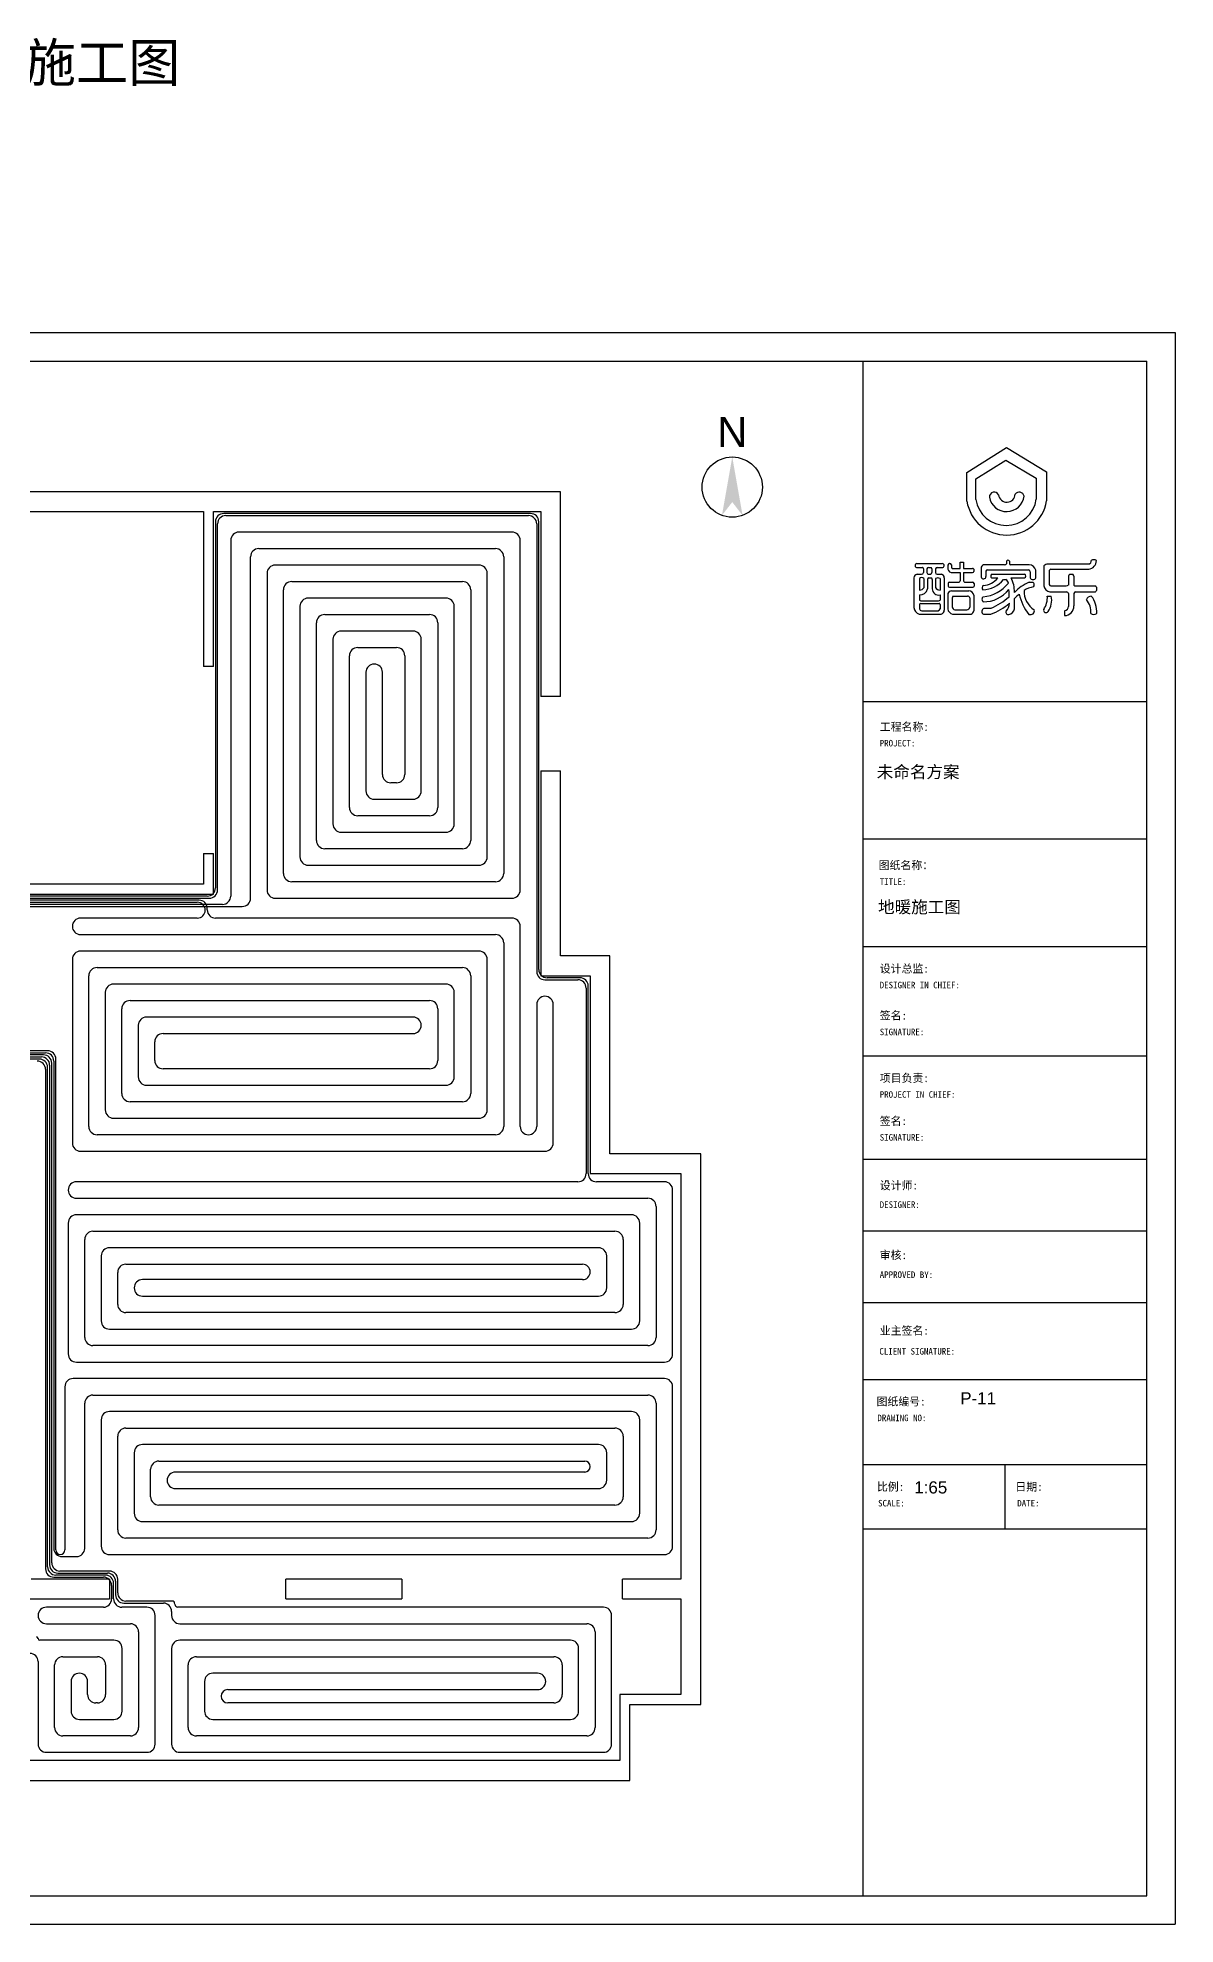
# Model space of a CAD drawing. Header units: inches. Extents: x 0 to 27300, y -27333 to -4451.
# Drawn here: x 13503 to 27300, y -27333 to -4451 of the extents above; entities that cross this region are included whole.
import ezdxf

# ---------------------------------------------------------------- set-up
doc = ezdxf.new("R2010")
doc.units = ezdxf.units.IN
doc.header["$MEASUREMENT"] = 0
for name, color, linetype in [('A2-建筑墙体', 255, 'Continuous'), ('P9-符号标注', 1, 'Continuous'), ('图框', 4, 'Continuous'), ('地暖管', 7, 'Continuous')]:
    doc.layers.add(name, color=color, linetype=linetype)
doc.styles.add('1dac53a31aeba2370b97106346818e54', font='', dxfattribs={"height": 43.198381})
doc.styles.add('1f488f4b2ef1b152d32ed8bb140b4ed1', font='', dxfattribs={"height": 43.198381})
doc.styles.add('2ee4a1918873d97d1977456be36b2fac', font='', dxfattribs={"height": 52.798021})
doc.styles.add('58c27925b294fd0c30aaffbcf10887a5', font='', dxfattribs={"height": 52.798021})
doc.styles.add('5d7050954b2bbd82e94d75c8334c1a07', font='', dxfattribs={"height": 52.798021})
doc.styles.add('6cdbe4c37f334f9b3f18b74c6616af9b', font='', dxfattribs={"height": 43.198381})
doc.styles.add('871ba157db02772189435026d6a1f12a', font='', dxfattribs={"height": 52.798021})
doc.styles.add('b55c54cd7af753c58a5ed410a0ddc4e6', font='', dxfattribs={"height": 43.198381})
doc.styles.add('DEFAULT_COMPASS_TEXT_STYLE13.239135297263294', font='', dxfattribs={"height": 198.587029})
doc.styles.add('eec79cf32286c9bcb9e9a0388136559f', font='', dxfattribs={"height": 43.198381})
doc.styles.add('fecaf8cb5bb26a9b40f5bfd342b1b301', font='', dxfattribs={"height": 52.798021})
doc.styles.add('LAYER_TEXT_STYLE_YELLOW_650_ZH', font='', dxfattribs={"height": 580.357143})
doc.styles.add('macro_bim_design_name_ZH', font='', dxfattribs={"height": 80.1})
doc.styles.add('macro_bim_page_name_ZH', font='', dxfattribs={"height": 80.1})
doc.styles.add('macro_bim_page_number', font='', dxfattribs={"height": 80.1})
doc.styles.add('macro_bim_view_ratio', font='', dxfattribs={"height": 80.1})
doc.styles.get('1dac53a31aeba2370b97106346818e54').set_extended_font_data('SimSun')
doc.styles.get('1f488f4b2ef1b152d32ed8bb140b4ed1').set_extended_font_data('SimSun')
doc.styles.get('2ee4a1918873d97d1977456be36b2fac').set_extended_font_data('SimSun')
doc.styles.get('58c27925b294fd0c30aaffbcf10887a5').set_extended_font_data('SimSun')
doc.styles.get('5d7050954b2bbd82e94d75c8334c1a07').set_extended_font_data('SimSun')
doc.styles.get('6cdbe4c37f334f9b3f18b74c6616af9b').set_extended_font_data('SimSun')
doc.styles.get('871ba157db02772189435026d6a1f12a').set_extended_font_data('SimSun')
doc.styles.get('b55c54cd7af753c58a5ed410a0ddc4e6').set_extended_font_data('SimSun')
doc.styles.get('DEFAULT_COMPASS_TEXT_STYLE13.239135297263294').set_extended_font_data('Arial')
doc.styles.get('eec79cf32286c9bcb9e9a0388136559f').set_extended_font_data('SimSun')
doc.styles.get('fecaf8cb5bb26a9b40f5bfd342b1b301').set_extended_font_data('SimSun')
doc.styles.get('LAYER_TEXT_STYLE_YELLOW_650_ZH').set_extended_font_data('SimSun')
doc.styles.get('macro_bim_design_name_ZH').set_extended_font_data('SimSun')
doc.styles.get('macro_bim_page_name_ZH').set_extended_font_data('SimSun')
doc.styles.get('macro_bim_page_number').set_extended_font_data('Arial')
doc.styles.get('macro_bim_view_ratio').set_extended_font_data('Arial')

# ---------------------------------------------------------------- blocks, each defined once
blk = doc.blocks.new('1017054')
at = {"layer": '图框', "linetype": 'Continuous'}
for p, q in [((0.6, -8420), (11879.4, -8420)), ((0.6, -16820), (0.6, -8420)), ((11879.4, -8420), (11879.4, -16820)), ((150.6, -16670), (150.6, -8570)), ((155.4, -8570), (11729.4, -8570)), ((10229.5, -8570), (10229.5, -16670)), ((11729.4, -16670), (11729.4, -8570)), ((10779.5, -9157.8), (10989, -9025.4)), ((10989, -9025.4), (11199.7, -9154.6)), ((10779.5, -9309.1), (10779.5, -9157.8)), ((10827.1, -9190.6), (10985.9, -9092.1)), ((10985.9, -9092.1), (11145.7, -9187.4)), ((11199.7, -9154.6), (11199.7, -9308.1)), ((10827.1, -9300.7), (10827.1, -9190.6)), ((11145.7, -9187.4), (11145.7, -9298.5)), ((10516, -9638.2), (10649.4, -9638.2)), ((10679, -9646.9), (10679, -9668.4)), ((10698.5, -9645.8), (10698.5, -9659.9)), ((10743.9, -9664.3), (10743.9, -9631.6)), ((10743.9, -9631.6), (10761.1, -9631.6)), ((10761.1, -9631.6), (10761.1, -9664.3)), ((10978.7, -9644.7), (10871.7, -9644.7)), ((10987.8, -9625.8), (10987.8, -9639.2)), ((11005, -9625.8), (11005, -9639.2)), ((11108.5, -9644.7), (11010.5, -9644.7)), ((11185.8, -9651.3), (11185.8, -9755.9)), ((11423.8, -9641.2), (11208.3, -9641.2)), ((10500, -9714), (10500, -9870.6)), ((10516.5, -9694.8), (10539.6, -9694.8)), ((10517.5, -9659.8), (10542.9, -9659.8)), ((10529.4, -9718.3), (10529.4, -9778.2)), ((10550.4, -9666.9), (10550.4, -9686.3)), ((10553.1, -9717.5), (10553.1, -9764.5)), ((10568.9, -9666.9), (10568.9, -9686.3)), ((10572.1, -9722), (10572.1, -9772.4)), ((10578.3, -9659.6), (10588.4, -9659.6)), ((10578.3, -9694.8), (10588.4, -9694.8)), ((10578.3, -9714.4), (10588.4, -9714.4)), ((10593.9, -9666.9), (10593.9, -9686.3)), ((10596.3, -9722), (10596.3, -9772.4)), ((10613.6, -9666.9), (10613.6, -9686.3)), ((10614.5, -9717.5), (10614.5, -9764.5)), ((10621.8, -9694.8), (10644.9, -9694.8)), ((10622.9, -9659.8), (10647.9, -9659.8)), ((10637.7, -9718.3), (10637.7, -9778.2)), ((10660.1, -9714), (10660.1, -9884.4)), ((10680.2, -9743.1), (10680.2, -9757.9)), ((10686.9, -9736.4), (10739.1, -9736.4)), ((10704.1, -9686.4), (10743.9, -9686.4)), ((10704.3, -9664.3), (10743.9, -9664.3)), ((10743.9, -9686.4), (10743.9, -9730)), ((10761.1, -9664.3), (10809.3, -9664.3)), ((10761.1, -9685.6), (10809.8, -9685.6)), ((10761.1, -9685.6), (10761.1, -9730.2)), ((10766.4, -9736.4), (10808.7, -9736.4)), ((10816.5, -9668.6), (10816.5, -9680.6)), ((10817.3, -9743.3), (10817.3, -9757.7)), ((10855.3, -9657.7), (10855.3, -9708.4)), ((10880.1, -9678.8), (10880.1, -9706.5)), ((10887.5, -9672), (11104.9, -9672)), ((10910.4, -9714.1), (10943, -9714.1)), ((10912.3, -9694.7), (11083.7, -9694.7)), ((10973.1, -9723), (10985.5, -9723)), ((11012.4, -9714.1), (11083.9, -9714.1)), ((11107.6, -9737.1), (11127, -9737.1)), ((11113.3, -9682.5), (11113.3, -9713.5)), ((11143.8, -9714.1), (11143.8, -9674.1)), ((11213, -9677.6), (11213, -9748.9)), ((11222.8, -9756.7), (11303.9, -9756.7)), ((11223.1, -9668.1), (11422.3, -9668.1)), ((11314.9, -9705.6), (11314.9, -9751.8)), ((11322.9, -9694.6), (11339.5, -9694.6)), ((11344.4, -9705.7), (11344.4, -9752.1)), ((11354.5, -9757), (11454.4, -9757)), ((10529.4, -9804.4), (10529.4, -9831)), ((10529.4, -9853.9), (10529.4, -9876.8)), ((10535.8, -9849.4), (10633.5, -9849.4)), ((10537.1, -9834.6), (10630, -9834.6)), ((10637.7, -9804.4), (10637.7, -9831)), ((10637.7, -9853.9), (10637.7, -9876.8)), ((10678.1, -9795.8), (10678.1, -9878.3)), ((10687.1, -9763.1), (10811.6, -9763.1)), ((10698.5, -9782.5), (10789.7, -9782.5)), ((10701.9, -9821.1), (10701.9, -9867.3)), ((10706.1, -9809.8), (10782.9, -9809.8)), ((10795, -9819.6), (10795, -9869.2)), ((10815.4, -9806), (10815.4, -9888.1)), ((11031, -9876.9), (11031, -9822.5)), ((11203.9, -9809.9), (11224.6, -9809.9)), ((11218.2, -9787.6), (11305.1, -9787.6)), ((11316.4, -9796.6), (11316.4, -9864.4)), ((11343.9, -9796.4), (11343.9, -9861.9)), ((11352.4, -9787.6), (11454.7, -9787.6)), ((11462.8, -9763.9), (11462.8, -9780.4)), ((10528.2, -9905.3), (10643.9, -9905.3)), ((10541, -9887.2), (10629.8, -9887.2)), ((10704.2, -9905.1), (10801.8, -9905.1)), ((10715.6, -9882.4), (10779.9, -9882.4)), ((10867.5, -9906.4), (10905, -9906.4)), ((10907.3, -9874.9), (10869.2, -9874.9)), ((11295.1, -9888.3), (11295.1, -9912.6)), ((11729.4, -10367.6), (10229.5, -10367.6)), ((10229.5, -11091), (11729.4, -11091)), ((10229.5, -11659.7), (11729.4, -11659.7)), ((10229.5, -12237.2), (11729.4, -12237.2)), ((10229.5, -12781.3), (11729.4, -12781.3)), ((10229.5, -13160.2), (11729.4, -13160.2)), ((10229.5, -13539.2), (11729.4, -13539.2)), ((10229.5, -13944.1), (11729.4, -13944.1)), ((10229.5, -14394.1), (11729.4, -14394.1)), ((10979.4, -14394.1), (10979.4, -14733.7)), ((10229.5, -14733.7), (11729.4, -14733.7)), ((150.6, -16670), (11729.4, -16670)), ((0.6, -16820), (11879.4, -16820))]:
    blk.add_line(p, q, dxfattribs=at)
for centre, radius, start, end in [((10989.5, -9275.6), 212.7, 189.06326, 351.22537), ((10986.2, -9276.4), 161, 188.67877, 352.08264), ((10923.6, -9287.3), 25.6, 25.4217, 181.47552), ((10989.2, -9271.9), 92.6, 189.98711, 353.32388), ((10990.5, -9270.3), 44.2, 187.87552, 356.26453), ((11055.9, -9287.3), 25.6, 10.33016, 146.54958), ((10516.9, -9649), 10.8, 94.31777, 273.35043), ((10648.6, -9649), 10.8, 266.64957, 85.68223), ((10688.9, -9649), 10.2, 18.32617, 167.8205), ((10874, -9664.4), 19.8, 96.6007, 160.3597), ((10978.9, -9634.8), 9.89, 268.87418, 333.44443), ((10996.4, -9631.7), 10.4, 34.3448, 145.6552), ((11011.8, -9638), 6.85, 190.65553, 259.34445), ((11105.8, -9683.8), 39.2, 14.29939, 86.08947), ((11207.9, -9670.3), 29.1, 89.06215, 139.2711), ((11417.5, -9623), 45.4, 276.04296, 0.65613), ((11418.2, -9624.1), 18, 287.89719, 5.26145), ((11449.5, -9642.5), 24.2, 56.36841, 123.63158), ((10522.7, -9716.8), 22.9, 105.83975, 172.95766), ((10541.5, -9726.9), 14.9, 39.01448, 144.50691), ((10539.7, -9683.8), 11, 269.14342, 346.82722), ((10543.6, -9666.6), 6.82, 357.98129, 95.32506), ((10578, -9668.9), 9.33, 88.04288, 167.30389), ((10577.1, -9686.7), 8.15, 177.11169, 278.98932), ((10580.1, -9722.1), 7.97, 102.506, 178.97522), ((10587.9, -9665.7), 6.14, 349.24252, 85.66618), ((10584.8, -9686.4), 9.14, 292.98911, 0.31258), ((10588.7, -9722), 7.62, 359.86447, 92.47381), ((10622.4, -9668.9), 9.02, 87.0265, 167.29825), ((10622.1, -9686.4), 8.43, 179.77374, 268.00348), ((10625.6, -9733.6), 19.5, 51.82613, 124.56226), ((10640.8, -9713.7), 19.4, 359.2366, 77.79726), ((10702.5, -9662), 24.4, 195.3683, 273.70917), ((10687.9, -9744.1), 7.75, 97.02299, 172.38785), ((10703.6, -9659.4), 5.04, 186.11292, 278.41232), ((10736.8, -9729.7), 7.12, 288.75772, 357.82544), ((10769.1, -9728.8), 8.1, 189.86636, 250.41756), ((10809.1, -9744.7), 8.27, 9.89262, 92.87217), ((10809.5, -9672.2), 7.85, 27.06586, 91.1627), ((10808.8, -9677.4), 8.28, 276.56808, 337.70407), ((10867.7, -9707.1), 12.5, 186.18703, 2.53611), ((10874.6, -9766.5), 14.8, 121.83917, 226.61217), ((10858.4, -9629.4), 148, 272.30258, 320.77209), ((10846, -9619.7), 195.6, 275.85745, 321.34119), ((10859.3, -9646.7), 107.5, 273.95236, 321.12869), ((10887.7, -9679.7), 7.63, 91.63091, 173.24155), ((10916.3, -9704.9), 10.9, 111.61272, 237.21278), ((10965.6, -9751), 34.4, 15.36733, 54.46764), ((10883.2, -9785), 147.4, 357.88465, 28.76708), ((11214.4, -9973.6), 259.6, 114.30819, 135.12674), ((11080.2, -9704.5), 10.3, 291.04973, 70.19579), ((11102.5, -9682.6), 10.8, 0.02101, 77.29861), ((11128.7, -9706.7), 16.8, 203.57852, 334.05096), ((11119.5, -9751.2), 16, 317.39698, 62.11168), ((11224.2, -9749.1), 39, 189.98938, 261.04294), ((11226.9, -9682.3), 14.7, 105.19199, 161.43864), ((11223.5, -9745.7), 11.1, 197.06299, 266.0296), ((11302.3, -9738.5), 18.3, 274.95343, 313.25104), ((11330.2, -9708.3), 15.5, 118.11695, 170.12964), ((11327.8, -9706.4), 16.6, 2.43148, 45.33025), ((11354.6, -9743.9), 13.1, 218.86043, 269.43164), ((11453.5, -9766.6), 9.65, 16.3888, 84.90044), ((10530.2, -9752), 26.2, 268.28604, 331.4678), ((10530.3, -9761.2), 43.2, 268.70709, 344.96225), ((10536.5, -9825.9), 8.72, 215.6619, 274.05521), ((10535.6, -9856), 6.59, 88.46243, 161.40648), ((10631.6, -9769.6), 35.4, 184.56529, 280.02182), ((10634.3, -9757.4), 21, 199.75555, 279.22992), ((10629.6, -9823.7), 10.9, 272.46893, 318.04303), ((10633.5, -9853.6), 4.23, 356.58331, 90.13579), ((10701.1, -9808.8), 26.4, 95.46915, 150.42928), ((10687.8, -9754.9), 8.21, 201.55894, 265.2478), ((10722.2, -9822.1), 20.2, 142.48921, 177.23819), ((10782.1, -9823.2), 13.4, 15.3429, 86.46938), ((10788.8, -9809.4), 26.9, 7.31535, 87.96974), ((10810.9, -9756.6), 6.48, 276.52054, 350.24731), ((10874.6, -9827.3), 15.7, 123.37817, 235.87286), ((10866.8, -9668.8), 171.6, 269.65518, 321.42886), ((10796.3, -9609.5), 316.2, 290.11771, 311.01816), ((10725, -9487.1), 428.5, 295.18491, 310.27374), ((10952.8, -9851), 51.1, 311.40309, 3.37904), ((10883.7, -9798.1), 119.4, 352.30381, 10.76487), ((11271.5, -10063.7), 340.6, 129.22598, 134.91631), ((11283.8, -9756.8), 231.7, 190.70569, 220.3029), ((11194.2, -9786.5), 112.8, 177.3231, 238.5217), ((11148.4, -9880.9), 120, 98.18986, 123.83833), ((11091.4, -9817.7), 112.8, 325.90021, 3.97691), ((11126.6, -9832.2), 100.5, 323.81286, 12.79996), ((11302.4, -9802.6), 15.2, 23.19769, 79.76546), ((11354, -9797.7), 10.2, 98.95345, 172.60139), ((11438, -9839.4), 29.6, 93.67776, 159.45251), ((11344.6, -9889.3), 89.2, 351.62787, 42.57758), ((11332.1, -9893.1), 133.1, 356.08577, 38.6706), ((11455.1, -9779.9), 7.71, 266.93219, 356.95544), ((10539.4, -9867.4), 39.5, 184.54605, 253.58766), ((10540.3, -9876.3), 11, 182.87885, 273.35272), ((10627.2, -9877), 10.5, 284.46104, 1.14558), ((10638.4, -9884.3), 21.7, 284.70413, 359.86534), ((10711.5, -9872), 33.9, 190.68318, 257.6799), ((10719.3, -9865.3), 17.5, 186.44353, 257.53091), ((10778.4, -9865.5), 17, 275.00122, 347.37064), ((10798.7, -9888.7), 16.7, 280.69152, 1.98886), ((10876.2, -9891.1), 17.6, 113.26645, 240.43211), ((10998.2, -9895.2), 13, 153.43144, 282.69986), ((10986.7, -9864), 46.1, 288.01257, 343.66019), ((11115, -9887.3), 20.9, 247.69598, 13.05991), ((11196.8, -9885), 12.7, 161.60144, 329.06567), ((11296.4, -9865), 47.6, 268.32184, 3.75751), ((11290, -9862.4), 26.5, 281.04559, 355.65503), ((11448.7, -9874.7), 31.9, 240.08498, 300.52454)]:
    blk.add_arc(centre, radius, start, end, dxfattribs=at)
at = {"layer": '图框', "color": 255, "attachment_point": 1, "line_spacing_factor": 0.8}
for s, insert, char_height, style in [('工程名称:', (10319.5, -10479.1), 42.24, '871ba157db02772189435026d6a1f12a'), ('PROJECT:', (10319.5, -10569.3), 34.56, '1f488f4b2ef1b152d32ed8bb140b4ed1'), ('图纸名称：', (10313.6, -11209.7), 42.24, '58c27925b294fd0c30aaffbcf10887a5'), ('TITLE:', (10319.5, -11300), 34.56, '1f488f4b2ef1b152d32ed8bb140b4ed1'), ('设计总监:', (10319.5, -11755.4), 42.24, '5d7050954b2bbd82e94d75c8334c1a07'), ('DESIGNER IN CHIEF:', (10319.5, -11845.7), 34.559, '6cdbe4c37f334f9b3f18b74c6616af9b'), ('签名:', (10319.5, -12002.9), 42.24, '5d7050954b2bbd82e94d75c8334c1a07'), ('SIGNATURE:', (10319.5, -12093.2), 34.56, '6cdbe4c37f334f9b3f18b74c6616af9b'), ('项目负责:', (10319.5, -12332.9), 42.24, '5d7050954b2bbd82e94d75c8334c1a07'), ('PROJECT IN CHIEF:', (10319.5, -12423.2), 34.559, 'b55c54cd7af753c58a5ed410a0ddc4e6'), ('签名:', (10319.5, -12559.4), 42.24, '2ee4a1918873d97d1977456be36b2fac'), ('SIGNATURE:', (10319.5, -12649.7), 34.56, '6cdbe4c37f334f9b3f18b74c6616af9b'), ('设计师:', (10319.5, -12899.4), 42.24, '2ee4a1918873d97d1977456be36b2fac'), ('DESIGNER:', (10319.5, -13004.5), 34.56, '6cdbe4c37f334f9b3f18b74c6616af9b'), ('审核:', (10319.5, -13267), 42.24, '2ee4a1918873d97d1977456be36b2fac'), ('APPROVED BY:', (10319.5, -13374.3), 34.559, 'eec79cf32286c9bcb9e9a0388136559f'), ('业主签名:', (10319.5, -13666), 42.24, 'fecaf8cb5bb26a9b40f5bfd342b1b301'), ('CLIENT SIGNATURE:', (10317.8, -13778.8), 34.559, '6cdbe4c37f334f9b3f18b74c6616af9b'), ('图纸编号:', (10302.5, -14039.8), 42.24, '2ee4a1918873d97d1977456be36b2fac'), ('DRAWING NO:', (10307.3, -14130.1), 34.559, '1dac53a31aeba2370b97106346818e54'), ('比例:', (10304.8, -14489.8), 42.24, '2ee4a1918873d97d1977456be36b2fac'), ('日期:', (11035.5, -14489.8), 42.24, '2ee4a1918873d97d1977456be36b2fac'), ('SCALE:', (10310.7, -14580.1), 34.56, '1f488f4b2ef1b152d32ed8bb140b4ed1'), ('DATE:', (11045.4, -14580.1), 34.56, '1f488f4b2ef1b152d32ed8bb140b4ed1')]:
    blk.add_mtext(s, dxfattribs=dict(at, insert=insert, char_height=char_height, style=style))

msp = doc.modelspace()

# ---------------------------------------------------------------- hatches: boundary and pattern name
at = {"layer": 'P9-符号标注'}
msp.add_hatch(color=0, dxfattribs=at).paths.add_polyline_path([(21927, -10083), (21802, -10244), (21927, -9536), (22052, -10244)], flags=0)

# ---------------------------------------------------------------- linework, layer by layer
at = {"layer": 'A2-建筑墙体', "color": 255, "linetype": 'Continuous'}
for p, q in [((19844, -9957), (11304, -9957)), ((19844, -10197), (19844, -9957)), ((11544, -10197), (15514, -10197)), ((15514, -10197), (15514, -12076)), ((15634, -10197), (19604, -10197)), ((15634, -12076), (15634, -10197)), ((19604, -10197), (19604, -12442)), ((19844, -12442), (19844, -10197)), ((15634, -12076), (15514, -12076)), ((15634, -12076), (15514, -12076)), ((19844, -12442), (19604, -12442)), ((19844, -12442), (19604, -12442)), ((19604, -13342), (19604, -15587)), ((19604, -13342), (19844, -13342)), ((19604, -13342), (19844, -13342)), ((19844, -15587), (19844, -13342)), ((15514, -14344), (15514, -14717)), ((15514, -14344), (15634, -14344)), ((15514, -14344), (15634, -14344)), ((15634, -14837), (15634, -14344)), ((11304, -14837), (15514, -14837)), ((15514, -14717), (11544, -14717)), ((15514, -14837), (15634, -14837)), ((19604, -15587), (19604, -15827)), ((20444, -15587), (19844, -15587)), ((20444, -15827), (20444, -15587)), ((19604, -15827), (20204, -15827)), ((20204, -15827), (20204, -18227)), ((20444, -17987), (20444, -15827)), ((21304, -17987), (20444, -17987)), ((21544, -17987), (21304, -17987)), ((21544, -24667), (21544, -17987)), ((20204, -18227), (20444, -18227)), ((20444, -18227), (21304, -18227)), ((21304, -18227), (21304, -23147)), ((14374, -23147), (13424, -23147)), ((14374, -23147), (14374, -23387)), ((14374, -23147), (14374, -23387)), ((17920, -23147), (16514, -23147)), ((16514, -23387), (16514, -23147)), ((16514, -23387), (16514, -23147)), ((17920, -23147), (17920, -23387)), ((17920, -23147), (17920, -23387)), ((21304, -23147), (20596, -23147)), ((20596, -23387), (20596, -23147)), ((20596, -23387), (20596, -23147)), ((13304, -23387), (14374, -23387)), ((16514, -23387), (17920, -23387)), ((20596, -23387), (21304, -23387)), ((21304, -23387), (21304, -24547)), ((20684, -24547), (20564, -24547)), ((20564, -24547), (20564, -25347)), ((21304, -24547), (20684, -24547)), ((20684, -25587), (20684, -24667)), ((20684, -24667), (21304, -24667)), ((21304, -24667), (21544, -24667)), ((20564, -25347), (13408, -25347)), ((13309, -25587), (20564, -25587)), ((20564, -25587), (20684, -25587))]:
    msp.add_line(p, q, dxfattribs=at)
at = {"layer": 'P9-符号标注', "color": 0, "linetype": 'Continuous'}
msp.add_circle((21927, -9901), 365, dxfattribs=at)
at = {"layer": '地暖管', "color": 242, "linetype": 'Continuous', "true_color": 0xbd002e}
for p, q in [((19480, -10222), (15759, -10222)), ((15784, -10247), (19455, -10247)), ((15659, -10322), (15659, -14762)), ((15684, -14787), (15684, -10347)), ((19255, -10447), (15944, -10447)), ((19555, -10347), (19555, -15777)), ((19580, -15752), (19580, -10322)), ((15844, -10547), (15844, -14862)), ((16084, -14887), (16084, -10747)), ((16184, -10647), (19055, -10647)), ((19155, -10747), (19155, -14587)), ((19355, -14787), (19355, -10547)), ((16284, -10947), (16284, -14787)), ((18855, -10847), (16384, -10847)), ((18955, -14387), (18955, -10947)), ((16484, -14587), (16484, -11147)), ((16584, -11047), (18655, -11047)), ((18755, -11147), (18755, -14187)), ((16684, -11347), (16684, -14387)), ((18455, -11247), (16784, -11247)), ((18555, -13987), (18555, -11347)), ((16884, -14187), (16884, -11547)), ((16984, -11447), (18255, -11447)), ((18055, -11647), (17184, -11647)), ((18355, -11547), (18355, -13787)), ((17084, -11747), (17084, -13987)), ((17384, -11847), (17855, -11847)), ((18155, -13587), (18155, -11747)), ((17284, -13787), (17284, -11947)), ((17955, -11947), (17955, -13387)), ((17484, -12147), (17484, -13587)), ((17684, -13387), (17684, -12147)), ((17855, -13487), (17784, -13487)), ((17584, -13687), (18055, -13687)), ((18255, -13887), (17384, -13887)), ((17184, -14087), (18455, -14087)), ((18655, -14287), (16984, -14287)), ((16784, -14487), (18855, -14487)), ((15559, -14862), (11380, -14862)), ((19055, -14687), (16584, -14687)), ((11255, -14987), (15984, -14987)), ((15744, -14962), (11280, -14962)), ((11305, -14937), (15439, -14937)), ((15460, -14912), (11330, -14912)), ((11355, -14887), (15584, -14887)), ((15560, -15029), (15560, -15012)), ((16384, -14887), (19255, -14887)), ((15439, -15129), (14023, -15129)), ((14023, -15329), (19055, -15329)), ((19255, -15129), (15660, -15129)), ((19355, -17656), (19355, -15229)), ((18855, -15529), (14023, -15529)), ((19155, -15429), (19155, -17656)), ((13923, -15629), (13923, -17856)), ((14223, -15729), (18655, -15729)), ((18955, -17456), (18955, -15629)), ((14123, -17656), (14123, -15829)), ((18455, -15929), (14423, -15929)), ((18755, -15829), (18755, -17256)), ((19655, -15877), (20055, -15877)), ((20080, -15852), (19680, -15852)), ((20155, -15977), (20155, -18227)), ((20180, -18227), (20180, -15952)), ((14323, -16029), (14323, -17456)), ((14523, -17256), (14523, -16229)), ((14623, -16129), (18255, -16129)), ((18355, -16229), (18355, -16856)), ((18555, -17056), (18555, -16029)), ((19555, -16177), (19555, -17656)), ((19755, -17856), (19755, -16177)), ((14723, -16429), (14723, -17056)), ((18055, -16329), (14823, -16329)), ((14923, -16856), (14923, -16629)), ((15023, -16529), (18055, -16529)), ((13523, -16838), (3624, -16838)), ((3649, -16813), (13548, -16813)), ((13573, -16788), (3674, -16788)), ((3699, -16763), (13598, -16763)), ((13623, -16738), (3724, -16738)), ((13648, -16913), (13648, -22973)), ((13673, -22948), (13673, -16888)), ((13698, -16863), (13698, -22773)), ((13723, -22793), (13723, -16838)), ((13598, -16963), (13598, -23022)), ((13623, -22997), (13623, -16938)), ((14823, -17156), (18455, -17156)), ((18255, -16956), (15023, -16956)), ((18655, -17356), (14623, -17356)), ((14423, -17556), (18855, -17556)), ((19055, -17756), (14223, -17756)), ((14023, -17956), (19655, -17956)), ((20055, -18327), (13973, -18327)), ((13973, -18527), (20904, -18527)), ((21104, -18327), (20280, -18327)), ((21204, -20414), (21204, -18427)), ((20704, -18727), (13973, -18727)), ((21004, -18627), (21004, -20214)), ((13873, -18827), (13873, -20414)), ((14173, -18927), (20504, -18927)), ((20804, -20014), (20804, -18827)), ((14073, -20214), (14073, -19027)), ((20304, -19127), (14373, -19127)), ((20604, -19027), (20604, -19814)), ((14273, -19227), (14273, -20014)), ((14473, -19814), (14473, -19427)), ((14573, -19327), (20111, -19327)), ((20204, -19420), (20204, -19421)), ((20404, -19614), (20404, -19227)), ((20111, -19514), (14773, -19514)), ((14773, -19714), (20304, -19714)), ((14373, -20114), (20704, -20114)), ((20504, -19914), (14573, -19914)), ((20904, -20314), (14173, -20314)), ((13973, -20514), (21104, -20514)), ((13833, -20814), (13833, -22793)), ((21104, -20714), (13933, -20714)), ((21204, -22748), (21204, -20814)), ((14073, -22773), (14073, -21014)), ((14173, -20914), (20904, -20914)), ((21004, -21014), (21004, -22548)), ((14273, -21214), (14273, -22748)), ((20704, -21114), (14373, -21114)), ((20804, -22348), (20804, -21214)), ((14473, -22548), (14473, -21414)), ((14573, -21314), (20504, -21314)), ((20604, -21414), (20604, -22148)), ((14673, -21614), (14673, -22348)), ((20304, -21514), (14773, -21514)), ((14973, -21714), (20138, -21714)), ((20404, -21948), (20404, -21614)), ((14873, -22148), (14873, -21814)), ((20138, -21848), (15173, -21848)), ((20204, -21780), (20204, -21782)), ((15173, -22048), (20304, -22048)), ((20504, -22248), (14973, -22248)), ((20904, -22648), (14573, -22648)), ((14773, -22448), (20704, -22448)), ((13778, -22848), (13778, -22848)), ((13798, -22873), (13973, -22873)), ((14373, -22848), (21104, -22848)), ((14324, -23097), (13723, -23097)), ((13748, -23073), (14348, -23073)), ((14373, -23048), (13773, -23048)), ((13698, -23122), (14299, -23122)), ((14399, -23222), (14399, -23387)), ((14424, -23387), (14424, -23197)), ((14448, -23173), (14448, -23337)), ((14473, -23312), (14473, -23148)), ((14299, -23487), (13608, -23487)), ((14827, -23487), (14524, -23487)), ((14548, -23437), (15027, -23437)), ((15130, -23412), (14573, -23412)), ((15127, -23537), (15127, -23587)), ((15167, -23450), (15167, -23449)), ((20364, -23487), (15204, -23487)), ((13608, -23687), (14627, -23687)), ((14727, -23787), (14727, -24947)), ((14927, -25147), (14927, -23587)), ((15227, -23687), (20164, -23687)), ((20264, -23787), (20264, -24947)), ((20464, -25147), (20464, -23587)), ((14427, -23887), (13528, -23887)), ((14527, -24747), (14527, -23987)), ((15127, -23987), (15127, -25147)), ((19964, -23887), (15227, -23887)), ((20064, -24747), (20064, -23987)), ((13508, -24147), (13508, -25147)), ((13708, -24947), (13708, -24187)), ((13808, -24087), (14227, -24087)), ((14327, -24187), (14327, -24547)), ((15327, -24947), (15327, -24187)), ((15427, -24087), (19764, -24087)), ((19864, -24187), (19864, -24547)), ((13908, -24387), (13908, -24747)), ((14108, -24547), (14108, -24387)), ((15527, -24387), (15527, -24747)), ((19564, -24287), (15627, -24287)), ((14227, -24647), (14208, -24647)), ((15807, -24487), (19564, -24487)), ((19764, -24647), (15807, -24647)), ((14008, -24847), (14427, -24847)), ((15627, -24847), (19964, -24847)), ((14627, -25047), (13808, -25047)), ((20164, -25047), (15427, -25047)), ((13608, -25247), (14827, -25247)), ((15227, -25247), (20364, -25247))]:
    msp.add_line(p, q, dxfattribs=at)
for centre, radius, start, end in [((15759, -10322), 100, 90, 180), ((15784, -10347), 100, 90, 180), ((19455, -10347), 100, 0, 90), ((19480, -10322), 100, 0, 90), ((15944, -10547), 100, 90, 180), ((19255, -10547), 100, 0, 90), ((16184, -10747), 100, 90, 180), ((19055, -10747), 100, 0, 90), ((16384, -10947), 100, 90, 180), ((18855, -10947), 100, 0, 90), ((16584, -11147), 100, 90, 180), ((18655, -11147), 100, 0, 90), ((16784, -11347), 100, 90, 180), ((18455, -11347), 100, 0, 90), ((16984, -11547), 100, 90, 180), ((17184, -11747), 100, 90, 180), ((18055, -11747), 100, 0, 90), ((18255, -11547), 100, 0, 90), ((17384, -11947), 100, 90, 180), ((17855, -11947), 100, 0, 90), ((17584, -12147), 100, 90, 180), ((17584, -12147), 100, 0, 90), ((17784, -13387), 100, 180, 270), ((17855, -13387), 100, 270, 0), ((17584, -13587), 100, 180, 270), ((18055, -13587), 100, 270, 0), ((17384, -13787), 100, 180, 270), ((18255, -13787), 100, 270, 0), ((17184, -13987), 100, 180, 270), ((18455, -13987), 100, 270, 0), ((16784, -14387), 100, 180, 270), ((16984, -14187), 100, 180, 270), ((18655, -14187), 100, 270, 0), ((18855, -14387), 100, 270, 0), ((16584, -14587), 100, 180, 270), ((19055, -14587), 100, 270, 0), ((15559, -14762), 100, 270, 0), ((15584, -14787), 100, 270, 0), ((15744, -14862), 100, 270, 0), ((16384, -14787), 100, 180, 270), ((19255, -14787), 100, 270, 0), ((15439, -15033), 96, 0, 90), ((15439, -15033), 96, 270, 0), ((15460, -15012), 100, 0, 90), ((15660, -15029), 100, 180, 270), ((15984, -14887), 100, 270, 0), ((14023, -15229), 100, 90, 180), ((14023, -15229), 100, 180, 270), ((19055, -15429), 100, 0, 90), ((19255, -15229), 100, 0, 90), ((14023, -15629), 100, 90, 180), ((18855, -15629), 100, 0, 90), ((14223, -15829), 100, 90, 180), ((18655, -15829), 100, 0, 90), ((19655, -15777), 100, 180, 270), ((19680, -15752), 100, 180, 270), ((14423, -16029), 100, 90, 180), ((18455, -16029), 100, 0, 90), ((20055, -15977), 100, 0, 90), ((20080, -15952), 100, 0, 90), ((14623, -16229), 100, 90, 180), ((18255, -16229), 100, 0, 90), ((19655, -16177), 100, 90, 180), ((19655, -16177), 100, 0, 90), ((14823, -16429), 100, 90, 180), ((18055, -16429), 100, 0, 90), ((18055, -16429), 100, 270, 0), ((15023, -16629), 100, 90, 180), ((13498, -16963), 100, 0, 90), ((13523, -16938), 100, 0, 90), ((13548, -16913), 100, 0, 90), ((13573, -16888), 100, 0, 90), ((13598, -16863), 100, 0, 90), ((13623, -16838), 100, 0, 90), ((15023, -16856), 100, 180, 270), ((18255, -16856), 100, 270, 0), ((14823, -17056), 100, 180, 270), ((18455, -17056), 100, 270, 0), ((14623, -17256), 100, 180, 270), ((18655, -17256), 100, 270, 0), ((14423, -17456), 100, 180, 270), ((18855, -17456), 100, 270, 0), ((14223, -17656), 100, 180, 270), ((19055, -17656), 100, 270, 0), ((19455, -17656), 100, 180, 270), ((19455, -17656), 100, 270, 0), ((14023, -17856), 100, 180, 270), ((19655, -17856), 100, 270, 0), ((20055, -18227), 100, 270, 0), ((20280, -18227), 100, 180, 270), ((13973, -18427), 100, 90, 180), ((13973, -18427), 100, 180, 270), ((20904, -18627), 100, 0, 90), ((21104, -18427), 100, 0, 90), ((13973, -18827), 100, 90, 180), ((20704, -18827), 100, 0, 90), ((14173, -19027), 100, 90, 180), ((20504, -19027), 100, 0, 90), ((14373, -19227), 100, 90, 180), ((20304, -19227), 100, 0, 90), ((14573, -19427), 100, 90, 180), ((20111, -19420), 93, 0, 90), ((20111, -19421), 93, 270, 0), ((14773, -19614), 100, 90, 180), ((14773, -19614), 100, 180, 270), ((20304, -19614), 100, 270, 0), ((14573, -19814), 100, 180, 270), ((20504, -19814), 100, 270, 0), ((14373, -20014), 100, 180, 270), ((20704, -20014), 100, 270, 0), ((14173, -20214), 100, 180, 270), ((20904, -20214), 100, 270, 0), ((13973, -20414), 100, 180, 270), ((21104, -20414), 100, 270, 0), ((13933, -20814), 100, 90, 180), ((21104, -20814), 100, 0, 90), ((14173, -21014), 100, 90, 180), ((20904, -21014), 100, 0, 90), ((14373, -21214), 100, 90, 180), ((20704, -21214), 100, 0, 90), ((14573, -21414), 100, 90, 180), ((20504, -21414), 100, 0, 90), ((14773, -21614), 100, 90, 180), ((14973, -21814), 100, 90, 180), ((20138, -21780), 66, 0, 90), ((20304, -21614), 100, 0, 90), ((15173, -21948), 100, 90, 180), ((15173, -21948), 100, 180, 270), ((20138, -21782), 66, 270, 0), ((20304, -21948), 100, 270, 0), ((14973, -22148), 100, 180, 270), ((20504, -22148), 100, 270, 0), ((14773, -22348), 100, 180, 270), ((20704, -22348), 100, 270, 0), ((14573, -22548), 100, 180, 270), ((20904, -22548), 100, 270, 0), ((13798, -22773), 100, 180, 270), ((13778, -22793), 55, 180, 270), ((13778, -22793), 55, 270, 0), ((13973, -22773), 100, 270, 0), ((14373, -22748), 100, 180, 270), ((21104, -22748), 100, 270, 0), ((13698, -23022), 100, 180, 270), ((13723, -22997), 100, 180, 270), ((13748, -22973), 100, 180, 270), ((13773, -22948), 100, 180, 270), ((14324, -23197), 100, 0, 90), ((14348, -23173), 100, 0, 90), ((14373, -23148), 100, 0, 90), ((14299, -23222), 100, 0, 90), ((14548, -23337), 100, 180, 270), ((14573, -23312), 100, 180, 270), ((13608, -23587), 100, 90, 180), ((14299, -23387), 100, 270, 0), ((14524, -23387), 100, 180, 270), ((14827, -23587), 100, 0, 90), ((15027, -23537), 100, 0, 90), ((15130, -23449), 37, 0, 90), ((15204, -23450), 37, 180, 270), ((20364, -23587), 100, 0, 90), ((13608, -23587), 100, 180, 270), ((14627, -23787), 100, 0, 90), ((15227, -23587), 100, 180, 270), ((20164, -23787), 100, 0, 90), ((13488, -23867), 20, 0, 90), ((13528, -23867), 20, 180, 270), ((14427, -23987), 100, 0, 90), ((15227, -23987), 100, 90, 180), ((19964, -23987), 100, 0, 90), ((13408, -24147), 100, 0, 90), ((13808, -24187), 100, 90, 180), ((14227, -24187), 100, 0, 90), ((15427, -24187), 100, 90, 180), ((19764, -24187), 100, 0, 90), ((14008, -24387), 100, 90, 180), ((14008, -24387), 100, 0, 90), ((15627, -24387), 100, 90, 180), ((19564, -24387), 100, 0, 90), ((19564, -24387), 100, 270, 0), ((14208, -24547), 100, 180, 270), ((14227, -24547), 100, 270, 0), ((15807, -24567), 80, 90, 180), ((15807, -24567), 80, 180, 270), ((19764, -24547), 100, 270, 0), ((14008, -24747), 100, 180, 270), ((14427, -24747), 100, 270, 0), ((15627, -24747), 100, 180, 270), ((19964, -24747), 100, 270, 0), ((13608, -25147), 100, 180, 270), ((13808, -24947), 100, 180, 270), ((14627, -24947), 100, 270, 0), ((14827, -25147), 100, 270, 0), ((15227, -25147), 100, 180, 270), ((15427, -24947), 100, 180, 270), ((20164, -24947), 100, 270, 0), ((20364, -25147), 100, 270, 0)]:
    msp.add_arc(centre, radius, start, end, dxfattribs=at)

# ---------------------------------------------------------------- block references
at = {"layer": '图框', "color": 7, "xscale": 2.298214435577393, "yscale": 2.298214435577393}
msp.add_blockref('1017054', (-1, 11323), dxfattribs=at)

# ---------------------------------------------------------------- texts
at = {"color": 2, "insert": (13650, -4778), "char_height": 464.3, "attachment_point": 5, "line_spacing_factor": 0.8, "style": 'LAYER_TEXT_STYLE_YELLOW_650_ZH'}
msp.add_mtext('地暖施工图^M^J', dxfattribs=at)
at = {"layer": 'P9-符号标注', "color": 7, "insert": (21927, -9232), "char_height": 365, "attachment_point": 5, "line_spacing_factor": 0.8, "style": 'DEFAULT_COMPASS_TEXT_STYLE13.239135297263294'}
msp.add_mtext('N', dxfattribs=at)
at = {"layer": '图框', "color": 7, "char_height": 147.3, "attachment_point": 1, "line_spacing_factor": 0.8}
for s, insert, style in [('未命名方案^M^J', (23679, -13282), 'macro_bim_design_name_ZH'), ('地暖施工图^M^J', (23695, -14920), 'macro_bim_page_name_ZH'), ('P-11^M^J', (24692, -20879), 'macro_bim_page_number'), ('1:65^M^J', (24134, -21960), 'macro_bim_view_ratio')]:
    msp.add_mtext(s, dxfattribs=dict(at, insert=insert, style=style))

doc.saveas('drawing.dxf')
